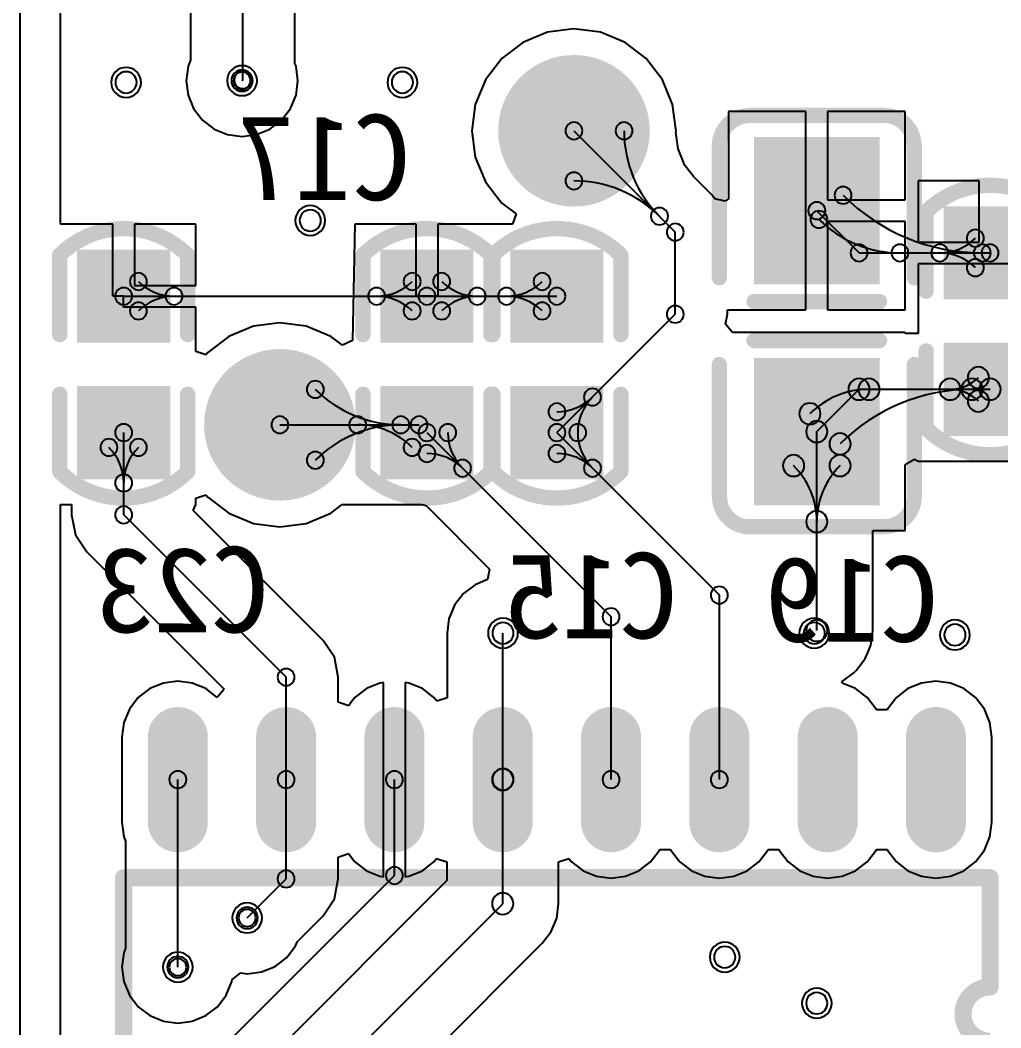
# Model space of a CAD drawing. Header units: inches. Extents: x 32166 to 66782, y 2386 to 7162.
# Drawn here: x 32676.92 to 32722.92, y 3291.3 to 3338.57 of the extents above; entities that cross this region are included whole.
import ezdxf

# ---------------------------------------------------------------- set-up
doc = ezdxf.new("R2010")
doc.units = ezdxf.units.IN
doc.header["$LTSCALE"] = 0.64311
doc.header["$MEASUREMENT"] = 0
for name, color, linetype in [('BOTTOMLAYER', 5, 'CONTINUOUS'), ('BOTTOMOVERLAY', 54, 'CONTINUOUS'), ('BOTTOMPASTE', 16, 'CONTINUOUS'), ('BOTTOMSOLDER', 6, 'CONTINUOUS'), ('KEEPOUTLAYER', 6, 'CONTINUOUS'), ('MULTILAYER', 9, 'CONTINUOUS')]:
    doc.layers.add(name, color=color, linetype=linetype)
doc.styles.get("Standard").update_dxf_attribs({"font": 'txt', "width": 0.8})

msp = doc.modelspace()

# ---------------------------------------------------------------- linework, layer by layer
at = {"layer": 'BOTTOMLAYER'}
for p, q in [((32687.359, 3335.766), (32687.359, 3344.354)), ((32678.81, 3329), (32678.81, 3344.054)), ((32684.912, 3339.706), (32684.912, 3336.697)), ((32689.806, 3336.543), (32689.806, 3339.706)), ((32702.896, 3338.173), (32701.656, 3338.01)), ((32704.136, 3338.01), (32702.896, 3338.173)), ((32701.656, 3338.01), (32700.501, 3337.531)), ((32705.291, 3337.531), (32704.136, 3338.01)), ((32700.501, 3337.531), (32699.508, 3336.77)), ((32706.283, 3336.77), (32705.291, 3337.531)), ((32699.508, 3336.77), (32698.747, 3335.778)), ((32707.045, 3335.778), (32706.283, 3336.77)), ((32684.794, 3336.412), (32684.705, 3335.734)), ((32684.912, 3336.697), (32684.794, 3336.412)), ((32689.86, 3336.412), (32689.806, 3336.543)), ((32689.949, 3335.734), (32689.86, 3336.412)), ((32684.705, 3335.734), (32684.794, 3335.055)), ((32687.327, 3335.734), (32687.359, 3335.766)), ((32689.86, 3335.055), (32689.949, 3335.734)), ((32698.747, 3335.778), (32698.268, 3334.622)), ((32707.523, 3334.622), (32707.045, 3335.778)), ((32684.794, 3335.055), (32685.056, 3334.422)), ((32689.598, 3334.422), (32689.86, 3335.055)), ((32685.056, 3334.422), (32685.473, 3333.879)), ((32689.181, 3333.879), (32689.598, 3334.422)), ((32698.268, 3334.622), (32698.105, 3333.382)), ((32707.675, 3333.472), (32707.523, 3334.622)), ((32713.779, 3334.283), (32710.147, 3334.283)), ((32710.147, 3334.283), (32710.147, 3330.187)), ((32713.779, 3329.634), (32713.779, 3334.283)), ((32718.427, 3334.283), (32714.795, 3334.283)), ((32714.795, 3334.283), (32714.795, 3330.143)), ((32718.427, 3330.143), (32718.427, 3334.283)), ((32685.473, 3333.879), (32686.016, 3333.463)), ((32686.016, 3333.463), (32686.648, 3333.201)), ((32688.006, 3333.201), (32688.638, 3333.463)), ((32688.638, 3333.463), (32689.181, 3333.879)), ((32707.692, 3333.382), (32707.675, 3333.472)), ((32686.648, 3333.201), (32687.327, 3333.111)), ((32687.327, 3333.111), (32688.006, 3333.201)), ((32698.105, 3333.382), (32698.268, 3332.143)), ((32702.896, 3333.382), (32707.647, 3328.631)), ((32707.677, 3333.314), (32707.686, 3333.382)), ((32707.779, 3332.541), (32707.677, 3333.314)), ((32707.686, 3333.382), (32707.692, 3333.382)), ((32708.104, 3331.758), (32707.779, 3332.541)), ((32698.268, 3332.143), (32698.747, 3330.987)), ((32708.508, 3331.231), (32708.104, 3331.758)), ((32708.637, 3331.102), (32708.508, 3331.231)), ((32709.377, 3330.362), (32708.637, 3331.102)), ((32708.637, 3331.102), (32708.637, 3331.102)), ((32708.637, 3331.102), (32708.637, 3331.102)), ((32698.747, 3330.987), (32699.508, 3329.995)), ((32721.907, 3331.032), (32719.037, 3331.032)), ((32719.037, 3331.032), (32719.037, 3328.162)), ((32721.907, 3328.162), (32721.907, 3331.032)), ((32709.496, 3330.184), (32709.377, 3330.362)), ((32709.994, 3330.085), (32709.496, 3330.184)), ((32710.147, 3330.187), (32709.994, 3330.085)), ((32714.795, 3330.143), (32718.427, 3330.143)), ((32699.508, 3329.995), (32700.179, 3329.481)), ((32700.179, 3329.481), (32700.015, 3329)), ((32713.779, 3324.987), (32713.779, 3329.634)), ((32714.287, 3329.635), (32716.269, 3327.654)), ((32681.267, 3329), (32678.81, 3329)), ((32681.267, 3325.621), (32681.267, 3329)), ((32685.153, 3329), (32682.283, 3329)), ((32682.283, 3329), (32682.283, 3326.13)), ((32685.153, 3326.13), (32685.153, 3329)), ((32692.621, 3329), (32692.502, 3323.538)), ((32695.491, 3329), (32692.621, 3329)), ((32692.621, 3329), (32692.621, 3329)), ((32695.491, 3325.621), (32695.491, 3329)), ((32700.015, 3329), (32696.507, 3329)), ((32696.507, 3329), (32696.507, 3325.621)), ((32718.427, 3329.127), (32714.795, 3329.127)), ((32714.795, 3329.127), (32714.795, 3324.987)), ((32718.427, 3324.987), (32718.427, 3329.127)), ((32707.647, 3324.774), (32707.647, 3328.631)), ((32719.037, 3328.162), (32721.907, 3328.162)), ((32716.269, 3327.654), (32722.415, 3327.654)), ((32725.793, 3327.146), (32719.037, 3327.146)), ((32719.037, 3327.146), (32719.037, 3324.276)), ((32682.283, 3326.13), (32685.153, 3326.13)), ((32681.774, 3325.621), (32681.267, 3325.621)), ((32681.774, 3325.114), (32681.774, 3325.621)), ((32681.775, 3325.622), (32695.999, 3325.622)), ((32696.507, 3325.621), (32695.491, 3325.621)), ((32695.999, 3325.622), (32702.095, 3325.622)), ((32685.153, 3325.114), (32681.774, 3325.114)), ((32685.153, 3323.034), (32685.153, 3325.114)), ((32710.094, 3324.774), (32710.094, 3324.987)), ((32710.094, 3324.987), (32710.094, 3324.987)), ((32710.094, 3324.987), (32710.147, 3324.987)), ((32710.147, 3324.987), (32710.453, 3324.987)), ((32710.453, 3324.987), (32710.453, 3324.987)), ((32710.453, 3324.987), (32710.453, 3324.987)), ((32710.453, 3324.987), (32713.779, 3324.987)), ((32714.795, 3324.987), (32718.427, 3324.987)), ((32702.095, 3319.222), (32707.647, 3324.774)), ((32710.002, 3324.313), (32710.094, 3324.774)), ((32687.862, 3324.216), (32686.707, 3323.738)), ((32689.102, 3324.379), (32687.862, 3324.216)), ((32690.342, 3324.216), (32689.102, 3324.379)), ((32691.497, 3323.738), (32690.342, 3324.216)), ((32710.325, 3323.92), (32710.002, 3324.313)), ((32719.037, 3324.276), (32719.037, 3323.876)), ((32686.707, 3323.738), (32685.715, 3322.976)), ((32692.044, 3323.318), (32691.497, 3323.738)), ((32692.502, 3323.538), (32692.044, 3323.318)), ((32718.427, 3323.92), (32710.325, 3323.92)), ((32718.427, 3323.876), (32718.427, 3323.92)), ((32719.037, 3323.876), (32718.427, 3323.876)), ((32685.634, 3322.871), (32685.153, 3323.034)), ((32685.715, 3322.976), (32685.634, 3322.871)), ((32714.287, 3319.272), (32716.269, 3321.254)), ((32716.269, 3321.254), (32722.415, 3321.254)), ((32689.102, 3319.589), (32695.632, 3319.589)), ((32714.287, 3309.934), (32714.287, 3319.272)), ((32681.775, 3315.366), (32681.775, 3319.222)), ((32695.999, 3319.222), (32704.635, 3310.586)), ((32702.095, 3319.222), (32709.715, 3311.602)), ((32718.427, 3317.726), (32718.869, 3317.976)), ((32718.869, 3317.976), (32719.037, 3317.876)), ((32719.037, 3317.876), (32719.037, 3317.876)), ((32719.037, 3317.876), (32725.793, 3317.876)), ((32718.427, 3314.624), (32718.427, 3317.726)), ((32685.153, 3316.143), (32685.634, 3316.306)), ((32685.153, 3315.844), (32685.153, 3316.143)), ((32685.634, 3316.306), (32685.715, 3316.201)), ((32685.715, 3316.201), (32686.707, 3315.44)), ((32678.81, 3257.054), (32678.81, 3315.844)), ((32678.81, 3315.844), (32679.328, 3315.844)), ((32679.328, 3315.844), (32679.328, 3315.366)), ((32685.037, 3315.564), (32685.153, 3315.844)), ((32691.125, 3309.476), (32685.037, 3315.564)), ((32685.153, 3315.844), (32685.153, 3315.844)), ((32685.153, 3315.844), (32685.153, 3315.844)), ((32691.497, 3315.44), (32692.023, 3315.844)), ((32692.023, 3315.844), (32692.621, 3315.844)), ((32692.621, 3315.844), (32692.621, 3315.844)), ((32692.621, 3315.844), (32692.621, 3315.844)), ((32692.621, 3315.844), (32692.621, 3315.844)), ((32692.621, 3315.844), (32692.621, 3315.844)), ((32692.621, 3315.844), (32695.763, 3315.844)), ((32695.763, 3315.844), (32695.947, 3315.807)), ((32695.947, 3315.807), (32695.947, 3315.807)), ((32695.947, 3315.807), (32695.947, 3315.807)), ((32695.947, 3315.807), (32695.947, 3315.807)), ((32695.947, 3315.807), (32695.947, 3315.807)), ((32695.947, 3315.807), (32695.947, 3315.807)), ((32695.947, 3315.807), (32695.947, 3315.807)), ((32695.947, 3315.807), (32695.947, 3315.807)), ((32695.947, 3315.807), (32695.957, 3315.803)), ((32695.957, 3315.803), (32698.936, 3312.824)), ((32679.328, 3315.366), (32679.514, 3314.429)), ((32681.775, 3315.366), (32689.395, 3307.746)), ((32686.707, 3315.44), (32687.862, 3314.961)), ((32690.342, 3314.961), (32691.497, 3315.44)), ((32687.862, 3314.961), (32689.102, 3314.798)), ((32689.102, 3314.798), (32690.342, 3314.961)), ((32716.909, 3309.934), (32716.909, 3314.624)), ((32716.909, 3314.624), (32718.427, 3314.624)), ((32679.514, 3314.429), (32680.045, 3313.635)), ((32680.045, 3313.635), (32686.495, 3307.185)), ((32698.936, 3312.824), (32698.837, 3312.325)), ((32698.837, 3312.325), (32698.256, 3312.085)), ((32698.256, 3312.085), (32697.713, 3311.668)), ((32697.713, 3311.668), (32697.296, 3311.125)), ((32709.715, 3302.942), (32709.715, 3311.602)), ((32697.296, 3311.125), (32697.034, 3310.492)), ((32697.034, 3310.492), (32696.945, 3309.814)), ((32704.635, 3302.942), (32704.635, 3310.586)), ((32696.945, 3309.814), (32696.945, 3306.784)), ((32699.567, 3302.954), (32699.567, 3309.814)), ((32716.82, 3309.255), (32716.909, 3309.934)), ((32691.656, 3308.682), (32691.125, 3309.476)), ((32716.558, 3308.622), (32716.689, 3308.939)), ((32716.689, 3308.939), (32716.82, 3309.255)), ((32691.842, 3307.746), (32691.656, 3308.682)), ((32716.141, 3308.079), (32716.558, 3308.622)), ((32715.478, 3307.543), (32716.021, 3307.959)), ((32716.021, 3307.959), (32716.141, 3308.079)), ((32683.636, 3307.475), (32683.004, 3307.213)), ((32684.315, 3307.564), (32683.636, 3307.475)), ((32684.994, 3307.475), (32684.315, 3307.564)), ((32685.626, 3307.213), (32684.994, 3307.475)), ((32689.395, 3302.942), (32689.395, 3307.746)), ((32691.842, 3306.571), (32691.842, 3307.746)), ((32693.796, 3307.475), (32693.164, 3307.213)), ((32693.967, 3307.497), (32693.796, 3307.475)), ((32693.967, 3302.941), (32693.967, 3307.497)), ((32695.154, 3307.475), (32694.983, 3307.497)), ((32694.983, 3307.497), (32694.983, 3302.941)), ((32695.786, 3307.213), (32695.154, 3307.475)), ((32715.466, 3307.537), (32715.478, 3307.543)), ((32715.474, 3307.475), (32715.466, 3307.537)), ((32716.106, 3307.213), (32715.474, 3307.475)), ((32719.196, 3307.475), (32718.564, 3307.213)), ((32719.875, 3307.564), (32719.196, 3307.475)), ((32720.554, 3307.475), (32719.875, 3307.564)), ((32721.186, 3307.213), (32720.554, 3307.475)), ((32683.004, 3307.213), (32682.461, 3306.796)), ((32686.16, 3306.803), (32685.626, 3307.213)), ((32686.495, 3307.185), (32686.16, 3306.803)), ((32693.164, 3307.213), (32692.621, 3306.796)), ((32696.329, 3306.796), (32695.786, 3307.213)), ((32716.649, 3306.796), (32716.106, 3307.213)), ((32718.564, 3307.213), (32718.021, 3306.796)), ((32721.729, 3306.796), (32721.186, 3307.213)), ((32682.461, 3306.796), (32682.044, 3306.253)), ((32692.323, 3306.408), (32691.842, 3306.571)), ((32692.621, 3306.796), (32692.323, 3306.408)), ((32696.464, 3306.621), (32696.329, 3306.796)), ((32696.945, 3306.784), (32696.464, 3306.621)), ((32717.066, 3306.253), (32716.649, 3306.796)), ((32718.021, 3306.796), (32717.604, 3306.253)), ((32722.146, 3306.253), (32721.729, 3306.796)), ((32682.044, 3306.253), (32681.782, 3305.62)), ((32717.081, 3306.217), (32717.066, 3306.253)), ((32717.589, 3306.217), (32717.081, 3306.217)), ((32717.604, 3306.253), (32717.589, 3306.217)), ((32722.408, 3305.62), (32722.146, 3306.253)), ((32681.782, 3305.62), (32681.693, 3304.942)), ((32722.497, 3304.942), (32722.408, 3305.62)), ((32681.693, 3304.942), (32681.693, 3300.942)), ((32722.497, 3300.942), (32722.497, 3304.942)), ((32684.315, 3294.146), (32684.315, 3302.942)), ((32689.395, 3298.282), (32689.395, 3302.942)), ((32693.967, 3298.386), (32693.967, 3302.941)), ((32694.475, 3298.442), (32694.475, 3302.942)), ((32694.983, 3302.941), (32694.983, 3298.386)), ((32699.555, 3302.942), (32699.567, 3302.954)), ((32699.555, 3297.122), (32699.555, 3302.942)), ((32681.693, 3300.942), (32681.782, 3300.263)), ((32722.408, 3300.263), (32722.497, 3300.942)), ((32681.782, 3300.263), (32681.868, 3300.055)), ((32681.868, 3300.055), (32681.868, 3295.032)), ((32722.146, 3299.63), (32722.408, 3300.263)), ((32691.842, 3299.312), (32692.323, 3299.475)), ((32692.323, 3299.475), (32692.621, 3299.087)), ((32706.489, 3299.087), (32706.906, 3299.63)), ((32706.906, 3299.63), (32706.921, 3299.666)), ((32706.921, 3299.666), (32707.429, 3299.666)), ((32707.429, 3299.666), (32707.444, 3299.63)), ((32707.444, 3299.63), (32707.861, 3299.087)), ((32711.569, 3299.087), (32711.986, 3299.63)), ((32711.986, 3299.63), (32712.001, 3299.666)), ((32712.001, 3299.666), (32712.509, 3299.666)), ((32712.509, 3299.666), (32712.524, 3299.63)), ((32712.524, 3299.63), (32712.941, 3299.087)), ((32716.649, 3299.087), (32717.066, 3299.63)), ((32717.066, 3299.63), (32717.081, 3299.666)), ((32717.081, 3299.666), (32717.589, 3299.666)), ((32717.589, 3299.666), (32717.604, 3299.63)), ((32717.604, 3299.63), (32718.021, 3299.087)), ((32721.729, 3299.087), (32722.146, 3299.63)), ((32691.842, 3298.282), (32691.842, 3299.312)), ((32692.621, 3299.087), (32693.164, 3298.671)), ((32695.786, 3298.671), (32696.329, 3299.087)), ((32696.329, 3299.087), (32696.452, 3299.247)), ((32696.452, 3299.247), (32696.933, 3299.083)), ((32696.933, 3299.083), (32696.933, 3298.208)), ((32702.177, 3299.083), (32702.658, 3299.247)), ((32702.177, 3297.122), (32702.177, 3299.083)), ((32702.658, 3299.247), (32702.781, 3299.087)), ((32702.781, 3299.087), (32703.324, 3298.671)), ((32705.946, 3298.671), (32706.489, 3299.087)), ((32707.861, 3299.087), (32708.404, 3298.671)), ((32711.026, 3298.671), (32711.569, 3299.087)), ((32712.941, 3299.087), (32713.484, 3298.671)), ((32716.106, 3298.671), (32716.649, 3299.087)), ((32718.021, 3299.087), (32718.564, 3298.671)), ((32721.186, 3298.671), (32721.729, 3299.087)), ((32693.164, 3298.671), (32693.796, 3298.409)), ((32695.154, 3298.409), (32695.786, 3298.671)), ((32703.324, 3298.671), (32703.956, 3298.409)), ((32705.314, 3298.409), (32705.946, 3298.671)), ((32708.404, 3298.671), (32709.036, 3298.409)), ((32710.394, 3298.409), (32711.026, 3298.671)), ((32713.484, 3298.671), (32714.116, 3298.409)), ((32715.474, 3298.409), (32716.106, 3298.671)), ((32718.564, 3298.671), (32719.196, 3298.409)), ((32720.554, 3298.409), (32721.186, 3298.671)), ((32684.315, 3288.282), (32694.475, 3298.442)), ((32696.933, 3298.208), (32687.541, 3288.816)), ((32687.567, 3296.454), (32689.395, 3298.282)), ((32691.656, 3297.345), (32691.842, 3298.282)), ((32693.796, 3298.409), (32693.967, 3298.386)), ((32694.983, 3298.386), (32695.154, 3298.409)), ((32703.956, 3298.409), (32704.635, 3298.319)), ((32704.635, 3298.319), (32705.314, 3298.409)), ((32709.036, 3298.409), (32709.715, 3298.319)), ((32709.715, 3298.319), (32710.394, 3298.409)), ((32714.116, 3298.409), (32714.795, 3298.319)), ((32714.795, 3298.319), (32715.474, 3298.409)), ((32719.196, 3298.409), (32719.875, 3298.319)), ((32719.875, 3298.319), (32720.554, 3298.409)), ((32689.395, 3286.962), (32699.555, 3297.122)), ((32691.125, 3296.551), (32691.656, 3297.345)), ((32702.088, 3296.443), (32702.177, 3297.122)), ((32689.924, 3295.35), (32691.125, 3296.551)), ((32701.826, 3295.81), (32702.011, 3296.258)), ((32702.011, 3296.258), (32702.088, 3296.443)), ((32701.409, 3295.267), (32701.826, 3295.81)), ((32689.421, 3294.599), (32689.838, 3295.142)), ((32689.838, 3295.142), (32689.924, 3295.35)), ((32692.017, 3285.875), (32701.409, 3295.267)), ((32681.782, 3294.824), (32681.693, 3294.146)), ((32681.868, 3295.032), (32681.782, 3294.824)), ((32688.878, 3294.183), (32689.421, 3294.599)), ((32681.693, 3294.146), (32681.782, 3293.467)), ((32686.861, 3293.562), (32687.264, 3293.871)), ((32687.264, 3293.871), (32687.567, 3293.831)), ((32687.567, 3293.831), (32688.246, 3293.921)), ((32688.246, 3293.921), (32688.878, 3294.183)), ((32681.782, 3293.467), (32682.044, 3292.834)), ((32686.586, 3292.834), (32686.848, 3293.467)), ((32686.848, 3293.467), (32686.861, 3293.562)), ((32682.044, 3292.834), (32682.461, 3292.291)), ((32686.169, 3292.291), (32686.586, 3292.834)), ((32682.461, 3292.291), (32683.004, 3291.875)), ((32683.004, 3291.875), (32683.636, 3291.613)), ((32684.994, 3291.613), (32685.626, 3291.875)), ((32685.626, 3291.875), (32686.169, 3292.291)), ((32683.636, 3291.613), (32684.315, 3291.523)), ((32684.315, 3291.523), (32684.994, 3291.613))]:
    msp.add_line(p, q, dxfattribs=at)
for points, const_width in [([(32704.009, 3334.496, 1), (32701.782, 3332.269, 1)], 3.15), ([(32690.216, 3320.702, 1), (32687.989, 3318.475, 1)], 3.15), ([(32684.315, 3304.442, 1), (32684.315, 3305.442, 1)], 1), ([(32689.395, 3304.442, 1), (32689.395, 3305.442, 1)], 1), ([(32694.475, 3304.442, 1), (32694.475, 3305.442, 1)], 1), ([(32699.555, 3304.442, 1), (32699.555, 3305.442, 1)], 1), ([(32704.635, 3304.442, 1), (32704.635, 3305.442, 1)], 1), ([(32709.715, 3304.442, 1), (32709.715, 3305.442, 1)], 1), ([(32714.795, 3304.442, 1), (32714.795, 3305.442, 1)], 1), ([(32719.875, 3304.442, 1), (32719.875, 3305.442, 1)], 1), ([(32684.315, 3300.442, 1), (32684.315, 3301.442, 1)], 1), ([(32689.395, 3300.442, 1), (32689.395, 3301.442, 1)], 1), ([(32694.475, 3300.442, 1), (32694.475, 3301.442, 1)], 1), ([(32699.555, 3300.442, 1), (32699.555, 3301.442, 1)], 1), ([(32704.635, 3300.442, 1), (32704.635, 3301.442, 1)], 1), ([(32709.715, 3300.442, 1), (32709.715, 3301.442, 1)], 1), ([(32714.795, 3300.442, 1), (32714.795, 3301.442, 1)], 1), ([(32719.875, 3300.442, 1), (32719.875, 3301.442, 1)], 1)]:
    msp.add_lwpolyline(points, format="xyb", close=True, dxfattribs=dict(at, const_width=const_width))
at = {"layer": 'BOTTOMLAYER', "const_width": 2}
for points in [[(32684.315, 3304.942), (32684.315, 3300.942)], [(32689.395, 3304.942), (32689.395, 3300.942)], [(32694.475, 3304.942), (32694.475, 3300.942)], [(32699.555, 3304.942), (32699.555, 3300.942)], [(32704.635, 3304.942), (32704.635, 3300.942)], [(32709.715, 3304.942), (32709.715, 3300.942)], [(32714.795, 3304.942), (32714.795, 3300.942)], [(32719.875, 3304.942), (32719.875, 3300.942)]]:
    msp.add_lwpolyline(points, dxfattribs=at)
at = {"layer": 'BOTTOMLAYER'}
for centre, radius, start, end in [((32681.887, 3335.654), 0.5, 0, 180), ((32687.327, 3335.734), 0.5, 0, 180), ((32687.327, 3335.734), 0.4, 0, 180), ((32687.359, 3335.766), 0.4, 0, 180), ((32687.359, 3335.766), 0.4, 0, 180), ((32694.847, 3335.654), 0.5, 0, 180), ((32681.887, 3335.654), 0.5, 180, 0), ((32687.327, 3335.734), 0.5, 180, 0), ((32687.327, 3335.734), 0.4, 180, 0), ((32687.359, 3335.766), 0.4, 180, 0), ((32687.359, 3335.766), 0.4, 180, 0), ((32694.847, 3335.654), 0.5, 180, 0), ((32702.896, 3333.382), 0.4, 0, 180), ((32705.245, 3333.382), 0.4, 0, 180), ((32702.896, 3333.382), 0.4, 180, 0), ((32705.245, 3333.382), 0.4, 180, 0), ((32710.918, 3333.382), 5.672, 180.0001, 225.0001), ((32702.896, 3331.033), 0.4, 0, 180), ((32702.896, 3331.033), 0.4, 180, 0), ((32702.896, 3325.36), 5.672, 44.9999, 89.9999), ((32715.517, 3330.358), 0.4, 0, 180), ((32715.517, 3330.358), 0.4, 180, 0), ((32722.045, 3336.886), 9.232, 225, 270), ((32690.527, 3329.174), 0.5, 0, 180), ((32706.907, 3329.371), 0.4, 0, 180), ((32706.907, 3329.371), 0.4, 0, 180), ((32714.287, 3329.635), 0.4, 0, 180), ((32690.527, 3329.174), 0.5, 180, 0), ((32706.907, 3329.371), 0.4, 180, 0), ((32706.907, 3329.371), 0.4, 180, 0), ((32714.287, 3329.635), 0.4, 180, 0), ((32714.386, 3329.226), 0.4, 0, 180), ((32714.386, 3329.226), 0.4, 180, 0), ((32718.183, 3333.023), 5.369, 225, 270), ((32707.647, 3328.631), 0.4, 0, 180), ((32707.647, 3328.631), 0.4, 0, 180), ((32721.723, 3328.345), 0.4, 0, 180), ((32707.647, 3328.631), 0.4, 180, 0), ((32707.647, 3328.631), 0.4, 180, 0), ((32720.054, 3330.015), 2.361, 270, 315), ((32721.723, 3328.345), 0.4, 180, 0), ((32716.269, 3327.654), 0.4, 0, 180), ((32716.269, 3327.654), 0.4, 0, 180), ((32718.183, 3327.654), 0.4, 0, 180), ((32720.054, 3327.654), 0.4, 0, 180), ((32720.054, 3327.654), 0.4, 0, 180), ((32722.045, 3327.654), 0.4, 0, 180), ((32722.415, 3327.654), 0.4, 0, 180), ((32716.269, 3327.654), 0.4, 180, 0), ((32716.269, 3327.654), 0.4, 180, 0), ((32718.183, 3327.654), 0.4, 180, 0), ((32720.054, 3327.654), 0.4, 180, 0), ((32720.054, 3327.654), 0.4, 180, 0), ((32720.054, 3325.293), 2.361, 45, 90), ((32721.723, 3326.962), 0.4, 0, 180), ((32722.045, 3327.654), 0.4, 180, 0), ((32722.415, 3327.654), 0.4, 180, 0), ((32721.723, 3326.962), 0.4, 180, 0), ((32682.467, 3326.313), 0.4, 0, 180), ((32695.307, 3326.313), 0.4, 0, 180), ((32696.691, 3326.313), 0.4, 0, 180), ((32701.403, 3326.313), 0.4, 0, 180), ((32681.775, 3325.622), 0.4, 0, 180), ((32682.467, 3326.313), 0.4, 180, 0), ((32684.136, 3327.983), 2.361, 225, 270), ((32684.136, 3325.622), 0.4, 0, 180), ((32684.136, 3325.622), 0.4, 0, 180), ((32693.638, 3325.622), 0.4, 0, 180), ((32693.638, 3325.622), 0.4, 0, 180), ((32693.638, 3327.983), 2.361, 270, 315), ((32695.307, 3326.313), 0.4, 180, 0), ((32695.999, 3325.622), 0.4, 0, 180), ((32695.999, 3325.622), 0.4, 0, 180), ((32696.691, 3326.313), 0.4, 180, 0), ((32698.36, 3327.983), 2.361, 225, 270), ((32698.36, 3325.622), 0.4, 0, 180), ((32698.36, 3325.622), 0.4, 0, 180), ((32699.734, 3325.622), 0.4, 0, 180), ((32699.734, 3325.622), 0.4, 0, 180), ((32699.734, 3327.983), 2.361, 270, 315), ((32701.403, 3326.313), 0.4, 180, 0), ((32702.095, 3325.622), 0.4, 0, 180), ((32681.775, 3325.622), 0.4, 180, 0), ((32684.136, 3323.261), 2.361, 90, 135), ((32684.136, 3325.622), 0.4, 180, 0), ((32684.136, 3325.622), 0.4, 180, 0), ((32693.638, 3325.622), 0.4, 180, 0), ((32693.638, 3325.622), 0.4, 180, 0), ((32693.638, 3323.261), 2.361, 45, 90), ((32695.999, 3325.622), 0.4, 180, 0), ((32695.999, 3325.622), 0.4, 180, 0), ((32698.36, 3323.261), 2.361, 90, 135), ((32698.36, 3325.622), 0.4, 180, 0), ((32698.36, 3325.622), 0.4, 180, 0), ((32699.734, 3325.622), 0.4, 180, 0), ((32699.734, 3325.622), 0.4, 180, 0), ((32699.734, 3323.261), 2.361, 45, 90), ((32702.095, 3325.622), 0.4, 180, 0), ((32682.467, 3324.93), 0.4, 0, 180), ((32682.467, 3324.93), 0.4, 180, 0), ((32695.307, 3324.93), 0.4, 0, 180), ((32695.307, 3324.93), 0.4, 180, 0), ((32696.691, 3324.93), 0.4, 0, 180), ((32696.691, 3324.93), 0.4, 180, 0), ((32701.403, 3324.93), 0.4, 0, 180), ((32701.403, 3324.93), 0.4, 180, 0), ((32707.647, 3324.774), 0.4, 0, 180), ((32707.647, 3324.774), 0.4, 0, 180), ((32707.647, 3324.774), 0.4, 180, 0), ((32707.647, 3324.774), 0.4, 180, 0), ((32721.865, 3321.804), 0.5, 0, 180), ((32690.764, 3321.25), 0.4, 0, 180), ((32716.269, 3321.254), 0.5, 0, 180), ((32716.269, 3321.254), 0.5, 0, 180), ((32716.734, 3321.254), 0.5, 0, 180), ((32720.537, 3321.254), 0.5, 0, 180), ((32720.537, 3321.254), 0.5, 0, 180), ((32720.537, 3323.132), 1.878, 270.0002, 315.0002), ((32721.562, 3321.254), 0.5, 0, 180), ((32721.865, 3321.804), 0.5, 180, 0), ((32722.415, 3321.254), 0.5, 0, 180), ((32690.764, 3321.25), 0.4, 180, 0), ((32694.775, 3325.261), 5.672, 224.9999, 269.9999), ((32703.765, 3320.891), 0.4, 0, 180), ((32703.765, 3320.891), 0.4, 0, 180), ((32716.734, 3317.333), 3.921, 90, 135), ((32721.562, 3312.505), 8.749, 90, 135), ((32716.269, 3321.254), 0.5, 180, 0), ((32716.269, 3321.254), 0.5, 180, 0), ((32716.734, 3321.254), 0.5, 180, 0), ((32720.537, 3321.254), 0.5, 180, 0), ((32720.537, 3321.254), 0.5, 180, 0), ((32720.537, 3319.375), 1.878, 44.9998, 89.9998), ((32721.562, 3321.254), 0.5, 180, 0), ((32721.865, 3320.703), 0.5, 0, 180), ((32722.415, 3321.254), 0.5, 180, 0), ((32702.095, 3322.561), 2.361, 270, 315), ((32705.434, 3319.222), 2.361, 135, 180), ((32703.765, 3320.891), 0.4, 180, 0), ((32703.765, 3320.891), 0.4, 180, 0), ((32721.865, 3320.703), 0.5, 180, 0), ((32702.095, 3320.2), 0.4, 0, 180), ((32702.095, 3320.2), 0.4, 180, 0), ((32713.962, 3320.105), 0.5, 0, 180), ((32689.102, 3319.589), 0.4, 0, 180), ((32692.751, 3319.589), 0.4, 0, 180), ((32694.775, 3319.589), 0.4, 0, 180), ((32694.775, 3319.589), 0.4, 0, 180), ((32695.632, 3319.589), 0.4, 0, 180), ((32713.962, 3320.105), 0.5, 180, 0), ((32714.287, 3319.272), 0.5, 0, 180), ((32714.287, 3319.272), 0.5, 0, 180), ((32681.775, 3319.222), 0.4, 0, 180), ((32689.102, 3319.589), 0.4, 180, 0), ((32694.775, 3313.916), 5.672, 90.0001, 135.0001), ((32692.751, 3319.589), 0.4, 180, 0), ((32692.751, 3315.974), 3.615, 45, 90), ((32694.775, 3319.589), 0.4, 180, 0), ((32694.775, 3319.589), 0.4, 180, 0), ((32695.632, 3319.589), 0.4, 180, 0), ((32695.999, 3319.222), 0.4, 0, 180), ((32696.977, 3319.222), 0.4, 0, 180), ((32702.095, 3319.222), 0.4, 0, 180), ((32702.095, 3319.222), 0.4, 0, 180), ((32703.073, 3319.222), 0.4, 0, 180), ((32703.073, 3319.222), 0.4, 0, 180), ((32714.287, 3319.272), 0.5, 180, 0), ((32714.287, 3319.272), 0.5, 180, 0), ((32681.083, 3318.53), 0.4, 0, 180), ((32681.775, 3319.222), 0.4, 180, 0), ((32682.467, 3318.53), 0.4, 0, 180), ((32695.307, 3318.53), 0.4, 0, 180), ((32695.999, 3319.222), 0.4, 180, 0), ((32696.977, 3319.222), 0.4, 180, 0), ((32699.338, 3319.222), 2.361, 180, 225), ((32702.095, 3319.222), 0.4, 180, 0), ((32702.095, 3319.222), 0.4, 180, 0), ((32703.073, 3319.222), 0.4, 180, 0), ((32703.073, 3319.222), 0.4, 180, 0), ((32705.434, 3319.222), 2.361, 180, 225), ((32715.376, 3318.691), 0.5, 0, 180), ((32681.083, 3318.53), 0.4, 180, 0), ((32679.414, 3316.86), 2.361, 360, 45), ((32684.136, 3316.86), 2.361, 135, 180), ((32682.467, 3318.53), 0.4, 180, 0), ((32690.764, 3317.927), 0.4, 0, 180), ((32695.307, 3318.53), 0.4, 180, 0), ((32695.999, 3318.244), 0.4, 0, 180), ((32702.095, 3318.244), 0.4, 0, 180), ((32715.376, 3318.691), 0.5, 180, 0), ((32690.764, 3317.927), 0.4, 180, 0), ((32695.999, 3318.244), 0.4, 180, 0), ((32695.999, 3315.882), 2.361, 45, 90), ((32697.669, 3317.552), 0.4, 0, 180), ((32697.669, 3317.552), 0.4, 0, 180), ((32702.095, 3318.244), 0.4, 180, 0), ((32702.095, 3315.882), 2.361, 45, 90), ((32703.765, 3317.552), 0.4, 0, 180), ((32703.765, 3317.552), 0.4, 0, 180), ((32713.198, 3317.675), 0.5, 0, 180), ((32715.376, 3317.675), 0.5, 0, 180), ((32697.669, 3317.552), 0.4, 180, 0), ((32697.669, 3317.552), 0.4, 180, 0), ((32703.765, 3317.552), 0.4, 180, 0), ((32703.765, 3317.552), 0.4, 180, 0), ((32713.198, 3317.675), 0.5, 180, 0), ((32710.569, 3315.046), 3.718, 0.0001, 45.0001), ((32718.005, 3315.046), 3.718, 134.9999, 179.9999), ((32715.376, 3317.675), 0.5, 180, 0), ((32681.775, 3316.86), 0.4, 0, 180), ((32681.775, 3316.86), 0.4, 0, 180), ((32681.775, 3316.86), 0.4, 180, 0), ((32681.775, 3316.86), 0.4, 180, 0), ((32681.775, 3315.366), 0.4, 0, 180), ((32681.775, 3315.366), 0.4, 0, 180), ((32714.287, 3315.046), 0.5, 0, 180), ((32714.287, 3315.046), 0.5, 0, 180), ((32681.775, 3315.366), 0.4, 180, 0), ((32681.775, 3315.366), 0.4, 180, 0), ((32714.287, 3315.046), 0.5, 180, 0), ((32714.287, 3315.046), 0.5, 180, 0), ((32709.715, 3311.602), 0.4, 0, 180), ((32709.715, 3311.602), 0.4, 0, 180), ((32709.715, 3311.602), 0.4, 180, 0), ((32709.715, 3311.602), 0.4, 180, 0), ((32704.635, 3310.586), 0.4, 0, 180), ((32704.635, 3310.586), 0.4, 0, 180), ((32699.567, 3309.814), 0.5, 0, 180), ((32699.567, 3309.814), 0.5, 0, 180), ((32704.635, 3310.586), 0.4, 180, 0), ((32704.635, 3310.586), 0.4, 180, 0), ((32714.167, 3309.814), 0.5, 0, 180), ((32714.287, 3309.934), 0.5, 0, 180), ((32699.567, 3309.814), 0.5, 180, 0), ((32699.567, 3309.814), 0.5, 180, 0), ((32714.167, 3309.814), 0.5, 180, 0), ((32714.287, 3309.934), 0.5, 180, 0), ((32720.767, 3309.734), 0.5, 0, 180), ((32720.767, 3309.734), 0.5, 180, 0), ((32689.395, 3307.746), 0.4, 0, 180), ((32689.395, 3307.746), 0.4, 0, 180), ((32689.395, 3307.746), 0.4, 180, 0), ((32689.395, 3307.746), 0.4, 180, 0), ((32684.315, 3302.942), 0.4, 0, 180), ((32689.395, 3302.942), 0.4, 0, 180), ((32689.395, 3302.942), 0.4, 0, 180), ((32694.475, 3302.942), 0.4, 0, 180), ((32699.555, 3302.942), 0.5, 0, 180), ((32699.555, 3302.942), 0.5, 0, 180), ((32699.567, 3302.954), 0.5, 0, 180), ((32699.567, 3302.954), 0.5, 0, 180), ((32704.635, 3302.942), 0.4, 0, 180), ((32709.715, 3302.942), 0.4, 0, 180), ((32684.315, 3302.942), 0.4, 180, 0), ((32689.395, 3302.942), 0.4, 180, 0), ((32689.395, 3302.942), 0.4, 180, 0), ((32694.475, 3302.942), 0.4, 180, 0), ((32699.555, 3302.942), 0.5, 180, 0), ((32699.555, 3302.942), 0.5, 180, 0), ((32699.567, 3302.954), 0.5, 180, 0), ((32699.567, 3302.954), 0.5, 180, 0), ((32704.635, 3302.942), 0.4, 180, 0), ((32709.715, 3302.942), 0.4, 180, 0), ((32689.395, 3298.282), 0.4, 0, 180), ((32689.395, 3298.282), 0.4, 0, 180), ((32694.475, 3298.442), 0.4, 0, 180), ((32694.475, 3298.442), 0.4, 0, 180), ((32689.395, 3298.282), 0.4, 180, 0), ((32689.395, 3298.282), 0.4, 180, 0), ((32694.475, 3298.442), 0.4, 180, 0), ((32694.475, 3298.442), 0.4, 180, 0), ((32699.555, 3297.122), 0.5, 0, 180), ((32699.555, 3297.122), 0.5, 0, 180), ((32699.555, 3297.122), 0.5, 180, 0), ((32699.555, 3297.122), 0.5, 180, 0), ((32687.567, 3296.454), 0.5, 0, 180), ((32687.567, 3296.454), 0.4, 0, 180), ((32687.567, 3296.454), 0.5, 180, 0), ((32687.567, 3296.454), 0.4, 180, 0), ((32709.967, 3294.614), 0.5, 0, 180), ((32684.315, 3294.146), 0.5, 0, 180), ((32684.315, 3294.146), 0.4, 0, 180), ((32709.967, 3294.614), 0.5, 180, 0), ((32684.315, 3294.146), 0.5, 180, 0), ((32684.315, 3294.146), 0.4, 180, 0), ((32714.287, 3292.454), 0.5, 0, 180), ((32714.287, 3292.454), 0.5, 180, 0)]:
    msp.add_arc(centre, radius, start, end, dxfattribs=at)
for points in [[(32716.827, 3326.587), (32716.827, 3332.683), (32711.747, 3326.587), (32711.747, 3332.683)], [(32724.193, 3325.876), (32724.193, 3329.432), (32720.637, 3325.876), (32720.637, 3329.432)], [(32683.553, 3323.844), (32683.553, 3327.4), (32679.997, 3323.844), (32679.997, 3327.4)], [(32697.777, 3323.844), (32697.777, 3327.4), (32694.221, 3323.844), (32694.221, 3327.4)], [(32703.873, 3323.844), (32703.873, 3327.4), (32700.317, 3323.844), (32700.317, 3327.4)], [(32724.193, 3319.476), (32724.193, 3323.032), (32720.637, 3319.476), (32720.637, 3323.032)], [(32716.827, 3316.224), (32716.827, 3322.32), (32711.747, 3316.224), (32711.747, 3322.32)], [(32683.553, 3317.444), (32683.553, 3321), (32679.997, 3317.444), (32679.997, 3321)], [(32697.777, 3317.444), (32697.777, 3321), (32694.221, 3317.444), (32694.221, 3321)], [(32703.873, 3317.444), (32703.873, 3321), (32700.317, 3317.444), (32700.317, 3321)]]:
    msp.add_solid(points, dxfattribs=at)
at = {"layer": 'BOTTOMOVERLAY'}
for points, const_width in [([(32709.715, 3332.683, -0.414214), (32711.126, 3334.095)], 0.711), ([(32717.437, 3334.106, -0.414214), (32718.848, 3332.694)], 0.711), ([(32719.415, 3329.584, -0.414214), (32725.415, 3329.584)], 0.72), ([(32678.775, 3327.552, -0.414214), (32684.775, 3327.552)], 0.72), ([(32692.999, 3327.552, -0.414214), (32698.999, 3327.552)], 0.72), ([(32699.095, 3327.552, -0.414214), (32705.095, 3327.552)], 0.72), ([(32725.415, 3319.424, -0.414214), (32719.415, 3319.424)], 0.72), ([(32684.775, 3317.392, -0.414214), (32678.775, 3317.392)], 0.72), ([(32698.999, 3317.392, -0.414214), (32692.999, 3317.392)], 0.72), ([(32705.095, 3317.392, -0.414214), (32699.095, 3317.392)], 0.72), ([(32711.137, 3314.802, -0.414214), (32709.726, 3316.213)], 0.711), ([(32718.859, 3316.224, -0.414214), (32717.448, 3314.813)], 0.711), ([(32722.415, 3290.672, -1), (32722.415, 3293.212)], 0.8)]:
    msp.add_lwpolyline(points, format="xyb", dxfattribs=dict(at, const_width=const_width))
for points, const_width in [([(32711.126, 3333.917, 1), (32711.126, 3334.272, 1)], 0.356), ([(32711.137, 3333.928, 1), (32711.137, 3334.283, 1)], 0.356), ([(32717.437, 3333.928, 1), (32717.437, 3334.283, 1)], 0.356), ([(32717.437, 3333.928, 1), (32717.437, 3334.283, 1)], 0.356), ([(32709.715, 3332.505, 1), (32709.715, 3332.861, 1)], 0.356), ([(32709.715, 3332.505, 1), (32709.715, 3332.861, 1)], 0.356), ([(32718.848, 3332.516, 1), (32718.848, 3332.872, 1)], 0.356), ([(32718.859, 3332.516, 1), (32718.859, 3332.872, 1)], 0.356), ([(32719.595, 3329.584, 1), (32719.235, 3329.584, 1)], 0.36), ([(32719.595, 3329.584, 1), (32719.235, 3329.584, 1)], 0.36), ([(32678.955, 3327.552, 1), (32678.595, 3327.552, 1)], 0.36), ([(32678.955, 3327.552, 1), (32678.595, 3327.552, 1)], 0.36), ([(32684.955, 3327.552, 1), (32684.595, 3327.552, 1)], 0.36), ([(32684.955, 3327.552, 1), (32684.595, 3327.552, 1)], 0.36), ([(32693.179, 3327.552, 1), (32692.819, 3327.552, 1)], 0.36), ([(32693.179, 3327.552, 1), (32692.819, 3327.552, 1)], 0.36), ([(32699.179, 3327.552, 1), (32698.819, 3327.552, 1)], 0.36), ([(32699.179, 3327.552, 1), (32698.819, 3327.552, 1)], 0.36), ([(32699.275, 3327.552, 1), (32698.915, 3327.552, 1)], 0.36), ([(32699.275, 3327.552, 1), (32698.915, 3327.552, 1)], 0.36), ([(32705.275, 3327.552, 1), (32704.915, 3327.552, 1)], 0.36), ([(32705.275, 3327.552, 1), (32704.915, 3327.552, 1)], 0.36), ([(32709.715, 3326.308, 1), (32709.715, 3326.663, 1)], 0.356), ([(32718.859, 3326.308, 1), (32718.859, 3326.663, 1)], 0.356), ([(32719.595, 3325.854, 1), (32719.235, 3325.854, 1)], 0.36), ([(32711.341, 3325.19, 1), (32711.341, 3325.546, 1)], 0.356), ([(32717.233, 3325.19, 1), (32717.233, 3325.546, 1)], 0.356), ([(32678.955, 3323.822, 1), (32678.595, 3323.822, 1)], 0.36), ([(32684.955, 3323.822, 1), (32684.595, 3323.822, 1)], 0.36), ([(32693.179, 3323.822, 1), (32692.819, 3323.822, 1)], 0.36), ([(32699.179, 3323.822, 1), (32698.819, 3323.822, 1)], 0.36), ([(32699.275, 3323.822, 1), (32698.915, 3323.822, 1)], 0.36), ([(32705.275, 3323.822, 1), (32704.915, 3323.822, 1)], 0.36), ([(32711.341, 3323.361, 1), (32711.341, 3323.717, 1)], 0.356), ([(32717.233, 3323.361, 1), (32717.233, 3323.717, 1)], 0.356), ([(32719.595, 3323.054, 1), (32719.235, 3323.054, 1)], 0.36), ([(32709.715, 3322.244, 1), (32709.715, 3322.599, 1)], 0.356), ([(32718.859, 3322.244, 1), (32718.859, 3322.599, 1)], 0.356), ([(32678.955, 3321.022, 1), (32678.595, 3321.022, 1)], 0.36), ([(32684.955, 3321.022, 1), (32684.595, 3321.022, 1)], 0.36), ([(32693.179, 3321.022, 1), (32692.819, 3321.022, 1)], 0.36), ([(32699.179, 3321.022, 1), (32698.819, 3321.022, 1)], 0.36), ([(32699.275, 3321.022, 1), (32698.915, 3321.022, 1)], 0.36), ([(32705.275, 3321.022, 1), (32704.915, 3321.022, 1)], 0.36), ([(32719.595, 3319.424, 1), (32719.235, 3319.424, 1)], 0.36), ([(32719.595, 3319.424, 1), (32719.235, 3319.424, 1)], 0.36), ([(32678.955, 3317.392, 1), (32678.595, 3317.392, 1)], 0.36), ([(32678.955, 3317.392, 1), (32678.595, 3317.392, 1)], 0.36), ([(32684.955, 3317.392, 1), (32684.595, 3317.392, 1)], 0.36), ([(32684.955, 3317.392, 1), (32684.595, 3317.392, 1)], 0.36), ([(32693.179, 3317.392, 1), (32692.819, 3317.392, 1)], 0.36), ([(32693.179, 3317.392, 1), (32692.819, 3317.392, 1)], 0.36), ([(32699.179, 3317.392, 1), (32698.819, 3317.392, 1)], 0.36), ([(32699.179, 3317.392, 1), (32698.819, 3317.392, 1)], 0.36), ([(32699.275, 3317.392, 1), (32698.915, 3317.392, 1)], 0.36), ([(32699.275, 3317.392, 1), (32698.915, 3317.392, 1)], 0.36), ([(32705.275, 3317.392, 1), (32704.915, 3317.392, 1)], 0.36), ([(32705.275, 3317.392, 1), (32704.915, 3317.392, 1)], 0.36), ([(32709.715, 3316.035, 1), (32709.715, 3316.391, 1)], 0.356), ([(32709.726, 3316.035, 1), (32709.726, 3316.391, 1)], 0.356), ([(32718.859, 3316.046, 1), (32718.859, 3316.402, 1)], 0.356), ([(32718.859, 3316.046, 1), (32718.859, 3316.402, 1)], 0.356), ([(32711.137, 3314.624, 1), (32711.137, 3314.979, 1)], 0.356), ([(32711.148, 3314.635, 1), (32711.148, 3314.99, 1)], 0.356), ([(32717.448, 3314.635, 1), (32717.448, 3314.99, 1)], 0.356), ([(32717.448, 3314.635, 1), (32717.448, 3314.99, 1)], 0.356), ([(32681.775, 3298.142, 1), (32681.775, 3298.542, 1)], 0.4), ([(32681.775, 3298.142, 1), (32681.775, 3298.542, 1)], 0.4), ([(32722.415, 3298.142, 1), (32722.415, 3298.542, 1)], 0.4), ([(32722.415, 3298.142, 1), (32722.415, 3298.542, 1)], 0.4), ([(32722.415, 3293.012, 1), (32722.415, 3293.412, 1)], 0.4), ([(32722.415, 3293.012, 1), (32722.415, 3293.412, 1)], 0.4)]:
    msp.add_lwpolyline(points, format="xyb", close=True, dxfattribs=dict(at, const_width=const_width))
for points, const_width in [([(32711.137, 3334.106), (32717.437, 3334.106)], 0.711), ([(32709.715, 3326.486), (32709.715, 3332.683)], 0.711), ([(32718.859, 3326.486), (32718.859, 3332.694)], 0.711), ([(32719.415, 3325.854), (32719.415, 3329.584)], 0.72), ([(32678.775, 3323.822), (32678.775, 3327.552)], 0.72), ([(32684.775, 3323.822), (32684.775, 3327.552)], 0.72), ([(32692.999, 3323.822), (32692.999, 3327.552)], 0.72), ([(32698.999, 3323.822), (32698.999, 3327.552)], 0.72), ([(32699.095, 3323.822), (32699.095, 3327.552)], 0.72), ([(32705.095, 3323.822), (32705.095, 3327.552)], 0.72), ([(32711.341, 3325.368), (32717.233, 3325.368)], 0.711), ([(32711.341, 3323.539), (32717.233, 3323.539)], 0.711), ([(32719.415, 3319.424), (32719.415, 3323.054)], 0.72), ([(32709.715, 3316.213), (32709.715, 3322.422)], 0.711), ([(32718.859, 3316.224), (32718.859, 3322.422)], 0.711), ([(32678.775, 3317.392), (32678.775, 3321.022)], 0.72), ([(32684.775, 3317.392), (32684.775, 3321.022)], 0.72), ([(32692.999, 3317.392), (32692.999, 3321.022)], 0.72), ([(32698.999, 3317.392), (32698.999, 3321.022)], 0.72), ([(32699.095, 3317.392), (32699.095, 3321.022)], 0.72), ([(32705.095, 3317.392), (32705.095, 3321.022)], 0.72), ([(32711.148, 3314.813), (32717.448, 3314.813)], 0.711), ([(32681.775, 3298.342), (32722.415, 3298.342)], 0.8), ([(32681.775, 3285.542), (32681.775, 3298.342)], 0.8), ([(32722.415, 3293.212), (32722.415, 3298.342)], 0.8)]:
    msp.add_lwpolyline(points, dxfattribs=dict(at, const_width=const_width))
at = {"layer": 'BOTTOMPASTE', "const_width": 2}
for points in [[(32684.315, 3304.942), (32684.315, 3300.942)], [(32689.395, 3304.942), (32689.395, 3300.942)], [(32694.475, 3304.942), (32694.475, 3300.942)], [(32699.555, 3304.942), (32699.555, 3300.942)], [(32704.635, 3304.942), (32704.635, 3300.942)], [(32709.715, 3304.942), (32709.715, 3300.942)], [(32714.795, 3304.942), (32714.795, 3300.942)], [(32719.875, 3304.942), (32719.875, 3300.942)]]:
    msp.add_lwpolyline(points, dxfattribs=at)
at = {"layer": 'BOTTOMPASTE', "const_width": 1}
for points in [[(32684.315, 3304.442, 1), (32684.315, 3305.442, 1)], [(32689.395, 3304.442, 1), (32689.395, 3305.442, 1)], [(32694.475, 3304.442, 1), (32694.475, 3305.442, 1)], [(32699.555, 3304.442, 1), (32699.555, 3305.442, 1)], [(32704.635, 3304.442, 1), (32704.635, 3305.442, 1)], [(32709.715, 3304.442, 1), (32709.715, 3305.442, 1)], [(32714.795, 3304.442, 1), (32714.795, 3305.442, 1)], [(32719.875, 3304.442, 1), (32719.875, 3305.442, 1)], [(32684.315, 3300.442, 1), (32684.315, 3301.442, 1)], [(32689.395, 3300.442, 1), (32689.395, 3301.442, 1)], [(32694.475, 3300.442, 1), (32694.475, 3301.442, 1)], [(32699.555, 3300.442, 1), (32699.555, 3301.442, 1)], [(32704.635, 3300.442, 1), (32704.635, 3301.442, 1)], [(32709.715, 3300.442, 1), (32709.715, 3301.442, 1)], [(32714.795, 3300.442, 1), (32714.795, 3301.442, 1)], [(32719.875, 3300.442, 1), (32719.875, 3301.442, 1)]]:
    msp.add_lwpolyline(points, format="xyb", close=True, dxfattribs=at)
at = {"layer": 'BOTTOMPASTE'}
for points in [[(32716.827, 3326.587), (32716.827, 3332.683), (32711.747, 3326.587), (32711.747, 3332.683)], [(32724.193, 3325.876), (32724.193, 3329.432), (32720.637, 3325.876), (32720.637, 3329.432)], [(32683.553, 3323.844), (32683.553, 3327.4), (32679.997, 3323.844), (32679.997, 3327.4)], [(32697.777, 3323.844), (32697.777, 3327.4), (32694.221, 3323.844), (32694.221, 3327.4)], [(32703.873, 3323.844), (32703.873, 3327.4), (32700.317, 3323.844), (32700.317, 3327.4)], [(32724.193, 3319.476), (32724.193, 3323.032), (32720.637, 3319.476), (32720.637, 3323.032)], [(32716.827, 3316.224), (32716.827, 3322.32), (32711.747, 3316.224), (32711.747, 3322.32)], [(32683.553, 3317.444), (32683.553, 3321), (32679.997, 3317.444), (32679.997, 3321)], [(32697.777, 3317.444), (32697.777, 3321), (32694.221, 3317.444), (32694.221, 3321)], [(32703.873, 3317.444), (32703.873, 3321), (32700.317, 3317.444), (32700.317, 3321)]]:
    msp.add_solid(points, dxfattribs=at)
at = {"layer": 'BOTTOMSOLDER'}
for points, const_width in [([(32704.153, 3334.64, 1), (32701.639, 3332.125, 1)], 3.556), ([(32690.359, 3320.846, 1), (32687.845, 3318.332, 1)], 3.556), ([(32684.315, 3304.238, 1), (32684.315, 3305.645, 1)], 1.406), ([(32689.395, 3304.238, 1), (32689.395, 3305.645, 1)], 1.406), ([(32694.475, 3304.238, 1), (32694.475, 3305.645, 1)], 1.406), ([(32699.555, 3304.238, 1), (32699.555, 3305.645, 1)], 1.406), ([(32704.635, 3304.238, 1), (32704.635, 3305.645, 1)], 1.406), ([(32709.715, 3304.238, 1), (32709.715, 3305.645, 1)], 1.406), ([(32714.795, 3304.238, 1), (32714.795, 3305.645, 1)], 1.406), ([(32719.875, 3304.238, 1), (32719.875, 3305.645, 1)], 1.406), ([(32684.315, 3300.238, 1), (32684.315, 3301.645, 1)], 1.406), ([(32689.395, 3300.238, 1), (32689.395, 3301.645, 1)], 1.406), ([(32694.475, 3300.238, 1), (32694.475, 3301.645, 1)], 1.406), ([(32699.555, 3300.238, 1), (32699.555, 3301.645, 1)], 1.406), ([(32704.635, 3300.238, 1), (32704.635, 3301.645, 1)], 1.406), ([(32709.715, 3300.238, 1), (32709.715, 3301.645, 1)], 1.406), ([(32714.795, 3300.238, 1), (32714.795, 3301.645, 1)], 1.406), ([(32719.875, 3300.238, 1), (32719.875, 3301.645, 1)], 1.406)]:
    msp.add_lwpolyline(points, format="xyb", close=True, dxfattribs=dict(at, const_width=const_width))
at = {"layer": 'BOTTOMSOLDER', "const_width": 2.813}
for points in [[(32684.315, 3304.942), (32684.315, 3300.942)], [(32689.395, 3304.942), (32689.395, 3300.942)], [(32694.475, 3304.942), (32694.475, 3300.942)], [(32699.555, 3304.942), (32699.555, 3300.942)], [(32704.635, 3304.942), (32704.635, 3300.942)], [(32709.715, 3304.942), (32709.715, 3300.942)], [(32714.795, 3304.942), (32714.795, 3300.942)], [(32719.875, 3304.942), (32719.875, 3300.942)]]:
    msp.add_lwpolyline(points, dxfattribs=at)
at = {"layer": 'BOTTOMSOLDER'}
for centre, start, end in [((32681.887, 3335.654), 0, 180), ((32687.327, 3335.734), 0, 180), ((32694.847, 3335.654), 0, 180), ((32681.887, 3335.654), 180, 0), ((32687.327, 3335.734), 180, 0), ((32694.847, 3335.654), 180, 0), ((32690.527, 3329.174), 0, 180), ((32690.527, 3329.174), 180, 0), ((32699.567, 3309.814), 0, 180), ((32714.167, 3309.814), 0, 180), ((32720.767, 3309.734), 0, 180), ((32699.567, 3309.814), 180, 0), ((32714.167, 3309.814), 180, 0), ((32720.767, 3309.734), 180, 0), ((32687.567, 3296.454), 0, 180), ((32687.567, 3296.454), 180, 0), ((32709.967, 3294.614), 0, 180), ((32684.315, 3294.146), 0, 180), ((32709.967, 3294.614), 180, 0), ((32684.315, 3294.146), 180, 0), ((32714.287, 3292.454), 0, 180), ((32714.287, 3292.454), 180, 0)]:
    msp.add_arc(centre, 0.703, start, end, dxfattribs=at)
for points in [[(32717.233, 3326.181), (32717.233, 3333.09), (32711.341, 3326.181), (32711.341, 3333.09)], [(32724.599, 3325.469), (32724.599, 3329.838), (32720.231, 3325.469), (32720.231, 3329.838)], [(32683.959, 3323.437), (32683.959, 3327.806), (32679.591, 3323.437), (32679.591, 3327.806)], [(32698.183, 3323.437), (32698.183, 3327.806), (32693.815, 3323.437), (32693.815, 3327.806)], [(32704.279, 3323.437), (32704.279, 3327.806), (32699.911, 3323.437), (32699.911, 3327.806)], [(32724.599, 3319.069), (32724.599, 3323.438), (32720.231, 3319.069), (32720.231, 3323.438)], [(32717.233, 3315.818), (32717.233, 3322.726), (32711.341, 3315.818), (32711.341, 3322.726)], [(32683.959, 3317.037), (32683.959, 3321.406), (32679.591, 3317.037), (32679.591, 3321.406)], [(32698.183, 3317.037), (32698.183, 3321.406), (32693.815, 3317.037), (32693.815, 3321.406)], [(32704.279, 3317.037), (32704.279, 3321.406), (32699.911, 3317.037), (32699.911, 3321.406)]]:
    msp.add_solid(points, dxfattribs=at)
at = {"layer": 'KEEPOUTLAYER'}
msp.add_line((32676.919, 3216.846), (32676.919, 3400.846), dxfattribs=at)
msp.add_line((32676.919, 3216.846), (32676.919, 3400.846), dxfattribs=at)
at = {"layer": 'MULTILAYER', "const_width": 3.15}
for points in [[(32704.009, 3334.496, 1), (32701.782, 3332.269, 1)], [(32690.216, 3320.702, 1), (32687.989, 3318.475, 1)]]:
    msp.add_lwpolyline(points, format="xyb", close=True, dxfattribs=at)
at = {"layer": 'MULTILAYER'}
for centre, start, end in [((32681.887, 3335.654), 0, 180), ((32687.327, 3335.734), 0, 180), ((32694.847, 3335.654), 0, 180), ((32681.887, 3335.654), 180, 0), ((32687.327, 3335.734), 180, 0), ((32694.847, 3335.654), 180, 0), ((32690.527, 3329.174), 0, 180), ((32690.527, 3329.174), 180, 0), ((32699.567, 3309.814), 0, 180), ((32714.167, 3309.814), 0, 180), ((32699.567, 3309.814), 180, 0), ((32714.167, 3309.814), 180, 0), ((32720.767, 3309.734), 0, 180), ((32720.767, 3309.734), 180, 0), ((32687.567, 3296.454), 0, 180), ((32687.567, 3296.454), 180, 0), ((32709.967, 3294.614), 0, 180), ((32684.315, 3294.146), 0, 180), ((32709.967, 3294.614), 180, 0), ((32684.315, 3294.146), 180, 0), ((32714.287, 3292.454), 0, 180), ((32714.287, 3292.454), 180, 0)]:
    msp.add_arc(centre, 0.5, start, end, dxfattribs=at)

# ---------------------------------------------------------------- texts
at = {"layer": 'BOTTOMOVERLAY', "text_generation_flag": 2}
for s, p in [('C17', (32695.247, 3330.134)), ('C23', (32688.607, 3309.854)), ('C15', (32707.767, 3309.574)), ('C19', (32720.007, 3309.414))]:
    msp.add_text(s, height=4, rotation=360, dxfattribs=at).set_placement(p)

doc.saveas('drawing.dxf')
